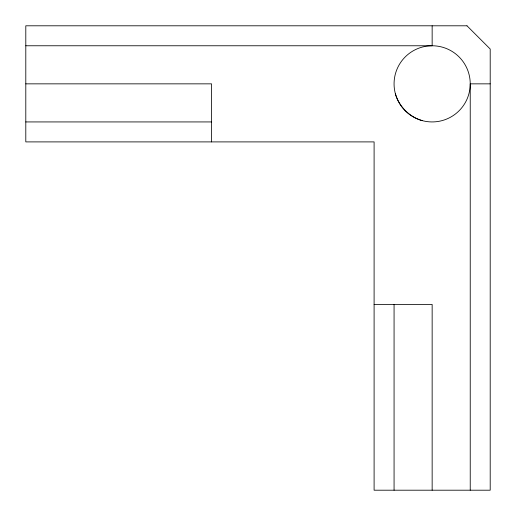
<?xml version="1.0" encoding="UTF-8"?>
<svg xmlns="http://www.w3.org/2000/svg" width="516" height="516" viewBox="0 0 516 516"><rect width="100%" height="100%" fill="white"/><g stroke="black" fill="none" stroke-linecap="round" stroke-linejoin="round"><path stroke-width="0.77" d="M25.8 45.769L432.15 45.769L432.15 25.8M25.8 83.85L211.56 83.85L211.56 141.9M490.2 83.85L470.231 83.85L470.231 490.2M25.8 121.931L211.56 121.931M374.1 304.44L432.15 304.44L432.15 490.2M422.294 120.634C409.401 116.945 399.055 106.599 395.366 93.706M394.069 304.44L394.069 490.2M466.98 25.8L25.8 25.8L25.8 141.9L374.1 141.9L374.1 490.2L490.2 490.2L490.2 49.02L466.98 25.8M405.221 110.779A38.081 38.081 0 0 0 468.934 93.706A38.081 38.081 0 0 0 422.294 47.066A38.081 38.081 0 0 0 405.221 110.779"/></g></svg>
